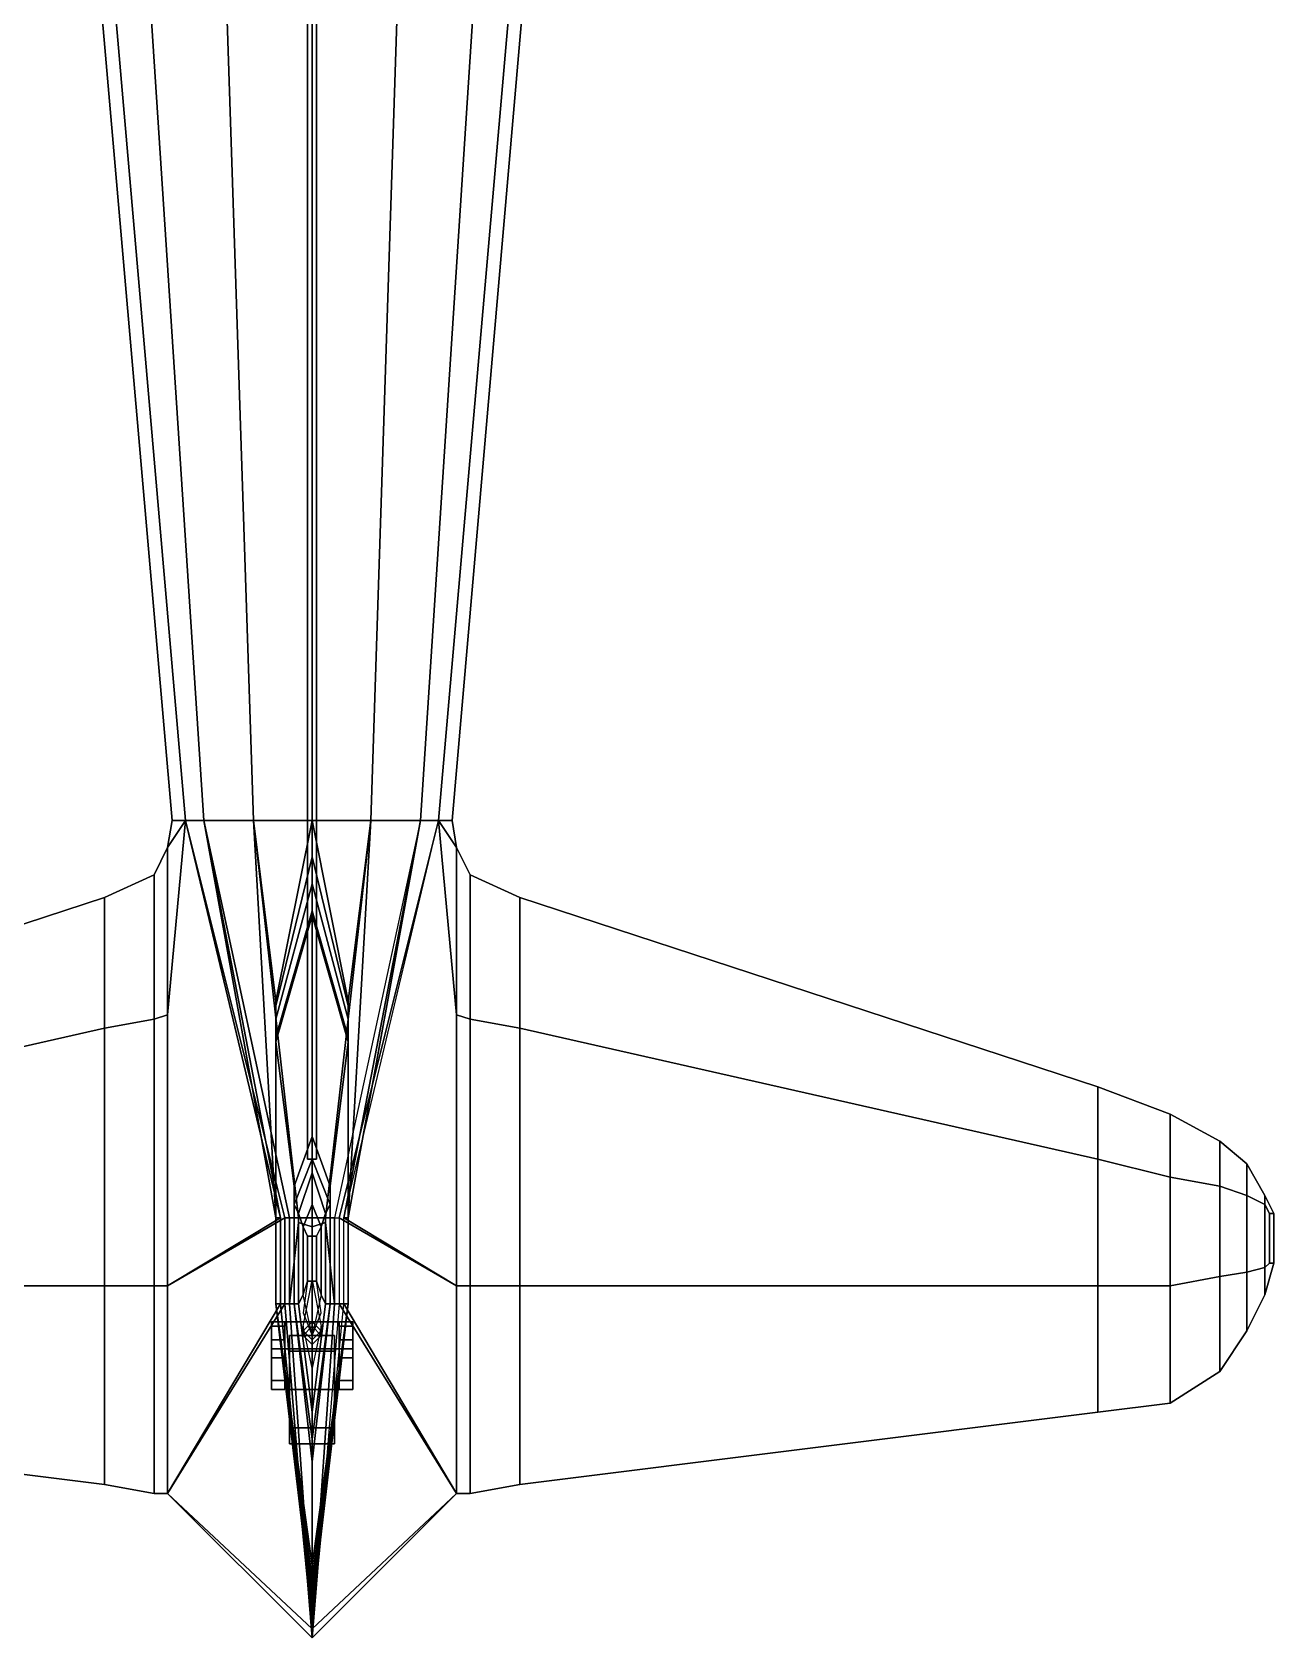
# Model space of a CAD drawing. Header units: millimetres. Extents: x -6.1 to 6.1, y -4.7 to 23.
# Drawn here: x -0.62 to 2.13, y -4.69 to -1.134 of the extents above; entities that cross this region are included whole.
import ezdxf

# ---------------------------------------------------------------- set-up
doc = ezdxf.new("R2010")
doc.units = ezdxf.units.MM
doc.layers.add('wing1', color=5, linetype='Continuous')
doc.layers.add('wing2', color=1, linetype='Continuous')

msp = doc.modelspace()

# ---------------------------------------------------------------- linework, layer by layer
for points in [[(0, 1.92, 1.72), (-0.01, 1.92, 1.71), (-0.01, -3.63, 1.73), (0, -3.63, 1.74)], [(-0.01, 1.92, 1.71), (0, 1.92, 1.7), (0, -3.63, 1.72), (-0.01, -3.63, 1.73)], [(0.01, 1.92, 1.71), (0, 1.92, 1.72), (0, -3.63, 1.74), (0.01, -3.63, 1.73)], [(0, 1.92, 1.7), (0.01, 1.92, 1.71), (0.01, -3.63, 1.73), (0, -3.63, 1.72)], [(-0.44, -1.04, 0.2866), (-0.47, -1.04, 0.08), (-0.31, -2.88, 0.11), (-0.28, -2.88, 0.2554)], [(-0.47, -1.04, 0.08), (-0.44, -1.04, -0.1266), (-0.28, -2.88, -0.0354), (-0.31, -2.88, 0.11)], [(-0.36, -1.04, 0.4618), (-0.44, -1.04, 0.2866), (-0.28, -2.88, 0.2554), (-0.24, -2.88, 0.3787)], [(-0.44, -1.04, -0.1266), (-0.36, -1.04, -0.3018), (-0.24, -2.88, -0.1587), (-0.28, -2.88, -0.0354)], [(-0.19, -1.04, 0.5789), (-0.36, -1.04, 0.4618), (-0.24, -2.88, 0.3787), (-0.13, -2.88, 0.4611)], [(-0.36, -1.04, -0.3018), (-0.19, -1.04, -0.4189), (-0.13, -2.88, -0.2411), (-0.24, -2.88, -0.1587)], [(0, -1.04, 0.62), (-0.19, -1.04, 0.5789), (-0.13, -2.88, 0.4611), (0, -2.88, 0.49)], [(-0.19, -1.04, -0.4189), (0, -1.04, -0.46), (0, -2.88, -0.27), (-0.13, -2.88, -0.2411)], [(0.19, -1.04, 0.5789), (0, -1.04, 0.62), (0, -2.88, 0.49), (0.13, -2.88, 0.4611)], [(0, -1.04, -0.46), (0.19, -1.04, -0.4189), (0.13, -2.88, -0.2411), (0, -2.88, -0.27)], [(0.36, -1.04, 0.4618), (0.19, -1.04, 0.5789), (0.13, -2.88, 0.4611), (0.24, -2.88, 0.3787)], [(0.19, -1.04, -0.4189), (0.36, -1.04, -0.3018), (0.24, -2.88, -0.1587), (0.13, -2.88, -0.2411)], [(0.44, -1.04, 0.2866), (0.36, -1.04, 0.4618), (0.24, -2.88, 0.3787), (0.28, -2.88, 0.2554)], [(0.36, -1.04, -0.3018), (0.44, -1.04, -0.1266), (0.28, -2.88, -0.0354), (0.24, -2.88, -0.1587)], [(0.47, -1.04, 0.08), (0.44, -1.04, 0.2866), (0.28, -2.88, 0.2554), (0.31, -2.88, 0.11)], [(0.44, -1.04, -0.1266), (0.47, -1.04, 0.08), (0.31, -2.88, 0.11), (0.28, -2.88, -0.0354)], [(-0.24, -2.88, 0.3787), (-0.28, -2.88, 0.2554), (-0.07, -3.76, 0.1), (-0.24, -2.88, 0.3787)], [(-0.13, -2.88, 0.4611), (-0.24, -2.88, 0.3787), (-0.08, -3.76, 0.39), (-0.13, -2.88, 0.4611)], [(-0.08, -3.76, 0.39), (-0.24, -2.88, 0.3787), (-0.07, -3.76, 0.1), (-0.08, -3.76, 0.39)], [(-0.13, -2.88, -0.2411), (-0.03, -3.76, -0.15), (-0.05, -3.76, -0.02), (-0.24, -2.88, -0.1587)], [(0, -2.88, 0.49), (-0.13, -2.88, 0.4611), (-0.08, -3.28, 0.49)], [(-0.08, -3.28, 0.49), (-0.13, -2.88, 0.4611), (-0.08, -3.76, 0.42)], [(-0.13, -2.88, 0.4611), (-0.08, -3.76, 0.39), (-0.08, -3.76, 0.42), (-0.13, -2.88, 0.4611)], [(0, -2.88, -0.27), (0, -3.76, -0.16), (-0.03, -3.76, -0.15), (-0.13, -2.88, -0.2411)], [(0, -2.96, 0.53), (0, -2.88, 0.49), (-0.08, -3.28, 0.49), (-0.08, -3.29, 0.53)], [(0.08, -3.29, 0.53), (0.08, -3.28, 0.49), (0, -2.88, 0.49), (0, -2.96, 0.53)], [(0.13, -2.88, -0.2411), (0.03, -3.76, -0.15), (0, -3.76, -0.16), (0, -2.88, -0.27)], [(0.08, -3.28, 0.49), (0.08, -3.28, 0.49), (0.13, -2.88, 0.4611), (0, -2.88, 0.49)], [(0.05, -3.76, -0.02), (0.03, -3.76, -0.15), (0.13, -2.88, -0.2411), (0.24, -2.88, -0.1587)], [(0.07, -3.76, 0.1), (0.24, -2.88, 0.3787), (0.08, -3.76, 0.39)], [(0.07, -3.76, 0.1), (0.28, -2.88, 0.2554), (0.24, -2.88, 0.3787)], [(0.08, -3.76, 0.42), (0.08, -3.76, 0.42), (0.13, -2.88, 0.4611), (0.08, -3.28, 0.49)], [(0.08, -3.76, 0.42), (0.08, -3.76, 0.39), (0.13, -2.88, 0.4611)], [(0.08, -3.76, 0.39), (0.24, -2.88, 0.3787), (0.13, -2.88, 0.4611)], [(0, -3.02, 0.6), (0, -2.96, 0.53), (-0.08, -3.29, 0.53), (-0.08, -3.32, 0.6)], [(0.08, -3.32, 0.6), (0.08, -3.29, 0.53), (0, -2.96, 0.53), (0, -3.02, 0.6)], [(0, -3.08, 0.7), (0, -3.02, 0.6), (-0.08, -3.32, 0.6), (-0.08, -3.36, 0.7)], [(0.08, -3.36, 0.7), (0.08, -3.32, 0.6), (0, -3.02, 0.6), (0, -3.08, 0.7)], [(0, -3.09, 0.72), (0, -3.08, 0.7), (-0.08, -3.36, 0.7), (-0.08, -3.37, 0.72)], [(0, -3.58, 1.67), (0, -3.09, 0.72), (-0.08, -3.37, 0.72), (-0.04, -3.69, 1.67)], [(0.08, -3.37, 0.72), (0.08, -3.36, 0.7), (0, -3.08, 0.7), (0, -3.09, 0.72)], [(0.04, -3.69, 1.67), (0.08, -3.37, 0.72), (0, -3.09, 0.72), (0, -3.58, 1.67)], [(-0.08, -3.28, 0.49), (-0.08, -3.95, 0.49), (-0.08, -3.95, 0.53), (-0.08, -3.29, 0.53)], [(-0.08, -3.76, 0.42), (-0.08, -3.95, 0.42), (-0.08, -3.95, 0.49), (-0.08, -3.28, 0.49)], [(-0.08, -3.29, 0.53), (-0.08, -3.95, 0.53), (-0.08, -3.95, 0.6), (-0.08, -3.32, 0.6)], [(0.08, -3.95, 0.49), (0.08, -3.95, 0.42), (0.08, -3.76, 0.42), (0.08, -3.28, 0.49)], [(0.08, -3.95, 0.53), (0.08, -3.95, 0.49), (0.08, -3.28, 0.49), (0.08, -3.29, 0.53)], [(0.08, -3.95, 0.6), (0.08, -3.95, 0.53), (0.08, -3.29, 0.53), (0.08, -3.32, 0.6)], [(-0.08, -3.32, 0.6), (-0.08, -3.95, 0.6), (-0.08, -3.95, 0.7), (-0.08, -3.36, 0.7)], [(0.08, -3.95, 0.7), (0.08, -3.95, 0.6), (0.08, -3.32, 0.6), (0.08, -3.36, 0.7)], [(-0.08, -3.36, 0.7), (-0.08, -3.95, 0.7), (-0.08, -3.95, 0.72), (-0.08, -3.37, 0.72)], [(-0.08, -3.37, 0.72), (-0.08, -3.95, 0.72), (-0.04, -3.95, 1.67), (-0.04, -3.69, 1.67)], [(0.04, -3.95, 1.67), (0.08, -3.95, 0.72), (0.08, -3.37, 0.72), (0.04, -3.69, 1.67)], [(0.08, -3.95, 0.72), (0.08, -3.95, 0.7), (0.08, -3.36, 0.7), (0.08, -3.37, 0.72)], [(0, -3.63, 1.76), (0, -3.58, 1.67), (-0.04, -3.69, 1.67), (-0.04, -3.73, 1.76)], [(0.04, -3.73, 1.76), (0.04, -3.69, 1.67), (0, -3.58, 1.67), (0, -3.63, 1.76)], [(0, -3.66, 1.81), (0, -3.63, 1.76), (-0.04, -3.73, 1.76), (-0.03, -3.75, 1.81)], [(0, -3.73, 1.86), (0, -3.66, 1.81), (-0.03, -3.75, 1.81), (-0.02, -3.78, 1.86)], [(0.03, -3.75, 1.81), (0.04, -3.73, 1.76), (0, -3.63, 1.76), (0, -3.66, 1.81)], [(0.02, -3.78, 1.86), (0.03, -3.75, 1.81), (0, -3.66, 1.81), (0, -3.73, 1.86)], [(-0.04, -3.69, 1.67), (-0.04, -3.95, 1.67), (-0.04, -3.95, 1.76), (-0.04, -3.73, 1.76)], [(0.04, -3.95, 1.76), (0.04, -3.95, 1.67), (0.04, -3.69, 1.67), (0.04, -3.73, 1.76)], [(-0.04, -3.73, 1.76), (-0.04, -3.95, 1.76), (-0.03, -3.95, 1.81), (-0.03, -3.75, 1.81)], [(0, -3.8, 1.88), (0, -3.73, 1.86), (-0.02, -3.78, 1.86), (-0.01, -3.8, 1.87)], [(0.01, -3.8, 1.87), (0.02, -3.78, 1.86), (0, -3.73, 1.86), (0, -3.8, 1.88)], [(0.03, -3.95, 1.81), (0.04, -3.95, 1.76), (0.04, -3.73, 1.76), (0.03, -3.75, 1.81)], [(-0.08, -3.76, 0.39), (-0.08, -3.95, 0.39), (-0.08, -3.95, 0.42), (-0.08, -3.76, 0.42)], [(-0.07, -3.76, 0.1), (-0.07, -3.95, 0.1), (-0.08, -3.95, 0.39), (-0.08, -3.76, 0.39)], [(-0.05, -3.76, -0.02), (-0.05, -3.95, -0.02), (-0.06, -3.95, 0.01), (-0.06, -3.76, 0.01)], [(-0.03, -3.76, -0.15), (-0.03, -3.77, -0.15), (-0.05, -3.95, -0.02), (-0.05, -3.76, -0.02)], [(-0.03, -3.75, 1.81), (-0.03, -3.95, 1.81), (-0.02, -3.93, 1.86), (-0.02, -3.78, 1.86)], [(0, -3.76, -0.16), (0, -3.78, -0.16), (-0.03, -3.77, -0.15), (-0.03, -3.76, -0.15)], [(0.03, -3.76, -0.15), (0.03, -3.77, -0.15), (0, -3.78, -0.16), (0, -3.76, -0.16)], [(0.02, -3.93, 1.86), (0.03, -3.95, 1.81), (0.03, -3.75, 1.81), (0.02, -3.78, 1.86)], [(0.05, -3.95, -0.02), (0.03, -3.77, -0.15), (0.03, -3.76, -0.15), (0.05, -3.76, -0.02)], [(0.06, -3.95, 0.01), (0.05, -3.95, -0.02), (0.05, -3.76, -0.02), (0.06, -3.76, 0.01)], [(0.08, -3.95, 0.39), (0.07, -3.95, 0.1), (0.07, -3.76, 0.1), (0.08, -3.76, 0.39)], [(0.08, -3.95, 0.42), (0.08, -3.95, 0.39), (0.08, -3.76, 0.39), (0.08, -3.76, 0.42)], [(-0.05, -3.95, -0.02), (-0.03, -3.77, -0.15), (0, -3.78, -0.16), (0, -4.66, -0.02)], [(-0.02, -3.78, 1.86), (-0.02, -3.93, 1.86), (-0.01, -3.9, 1.87), (-0.01, -3.8, 1.87)], [(-0.01, -3.8, 1.87), (-0.01, -3.9, 1.87), (0, -3.9, 1.88), (0, -3.8, 1.88)], [(0, -4.66, -0.02), (0, -3.78, -0.16), (0.03, -3.77, -0.15), (0.05, -3.95, -0.02)], [(0, -3.8, 1.88), (0, -3.9, 1.88), (0.01, -3.9, 1.87), (0.01, -3.8, 1.87)], [(0.01, -3.9, 1.87), (0.02, -3.93, 1.86), (0.02, -3.78, 1.86), (0.01, -3.8, 1.87)], [(0, -3.99, -0.2), (-0.02, -4.01, -0.2), (-0.02, -4, -0.08), (0, -3.8977, -0.1413)], [(-0.01, -3.9, 1.87), (-0.02, -3.97, 1.86), (0, -4.02, 1.86), (0, -3.9, 1.88)], [(0.02, -4.01, -0.2), (0, -3.99, -0.2), (0, -3.8977, -0.1413), (0.02, -4, -0.08)], [(0, -3.9, 1.88), (0, -4.02, 1.86), (0.02, -3.97, 1.86), (0.01, -3.9, 1.87)], [(-0.02, -3.93, 1.86), (-0.03, -3.95, 1.81), (0, -4.19, 1.81), (0, -4.02, 1.86)], [(0, -4.02, 1.86), (0, -4.19, 1.81), (0.03, -3.95, 1.81), (0.02, -3.93, 1.86)], [(-0.08, -3.95, 0.53), (-0.08, -3.95, 0.49), (0, -4.61, 0.49), (0, -4.6, 0.53)], [(-0.08, -3.95, 0.6), (-0.08, -3.95, 0.53), (0, -4.6, 0.53), (0, -4.58, 0.6)], [(-0.08, -3.95, 0.7), (-0.08, -3.95, 0.6), (0, -4.58, 0.6), (0, -4.56, 0.7)], [(-0.08, -3.95, 0.72), (-0.08, -3.95, 0.7), (0, -4.56, 0.7), (0, -4.53, 0.72)], [(-0.04, -3.95, 1.67), (-0.08, -3.95, 0.72), (0, -4.53, 0.72), (0, -4.3, 1.67)], [(-0.08, -3.95, 0.49), (-0.08, -3.95, 0.42), (0, -4.63, 0.42), (0, -4.61, 0.49)], [(-0.08, -3.95, 0.42), (-0.08, -3.95, 0.39), (0, -4.61, 0.39), (0, -4.63, 0.42)], [(-0.08, -3.95, 0.39), (-0.07, -3.95, 0.1), (0, -4.67, 0.1), (0, -4.61, 0.39)], [(-0.06, -3.95, 0.01), (-0.05, -3.95, -0.02), (0, -4.66, -0.02), (0, -4.69, 0.01)], [(-0.04, -3.95, 1.76), (-0.04, -3.95, 1.67), (0, -4.3, 1.67), (0, -4.25, 1.76)], [(-0.03, -3.95, 1.81), (-0.04, -3.95, 1.76), (0, -4.25, 1.76), (0, -4.19, 1.81)], [(0, -4.61, 0.39), (0, -4.67, 0.1), (0.07, -3.95, 0.1), (0.08, -3.95, 0.39)], [(0, -4.69, 0.01), (0, -4.66, -0.02), (0.05, -3.95, -0.02), (0.06, -3.95, 0.01)], [(0, -4.3, 1.67), (0, -4.53, 0.72), (0.08, -3.95, 0.72), (0.04, -3.95, 1.67)], [(0, -4.63, 0.42), (0, -4.61, 0.39), (0.08, -3.95, 0.39), (0.08, -3.95, 0.42)], [(0, -4.61, 0.49), (0, -4.63, 0.42), (0.08, -3.95, 0.42), (0.08, -3.95, 0.49)], [(0, -4.53, 0.72), (0, -4.56, 0.7), (0.08, -3.95, 0.7), (0.08, -3.95, 0.72)], [(0, -4.56, 0.7), (0, -4.58, 0.6), (0.08, -3.95, 0.6), (0.08, -3.95, 0.7)], [(0, -4.58, 0.6), (0, -4.6, 0.53), (0.08, -3.95, 0.53), (0.08, -3.95, 0.6)], [(0, -4.6, 0.53), (0, -4.61, 0.49), (0.08, -3.95, 0.49), (0.08, -3.95, 0.53)], [(0, -4.19, 1.81), (0, -4.25, 1.76), (0.04, -3.95, 1.76), (0.03, -3.95, 1.81)], [(0, -4.25, 1.76), (0, -4.3, 1.67), (0.04, -3.95, 1.67), (0.04, -3.95, 1.76)], [(-0.09, -4.05, -0.27), (0.09, -4.05, -0.27), (0.09, -3.99, -0.27), (-0.09, -3.99, -0.27)], [(-0.06, -3.99, -0.31), (-0.06, -4, -0.36), (-0.09, -4, -0.36), (-0.09, -3.99, -0.31)], [(-0.06, -3.99, -0.27), (-0.06, -3.99, -0.31), (-0.09, -3.99, -0.31), (-0.09, -3.99, -0.27)], [(-0.09, -3.99, -0.31), (-0.09, -4, -0.36), (-0.09, -4.05, -0.27), (-0.09, -3.99, -0.27)], [(-0.09, -4.05, -0.27), (-0.09, -4, -0.36), (-0.06, -4, -0.36), (-0.06, -4.05, -0.27)], [(-0.06, -4.05, -0.27), (-0.06, -4, -0.36), (-0.09, -4, -0.36), (-0.09, -4.05, -0.27)], [(-0.09, -4, -0.36), (-0.09, -4.03, -0.42), (-0.09, -4.07, -0.38), (-0.09, -4.05, -0.27)], [(-0.06, -4, -0.36), (-0.06, -4.03, -0.42), (-0.09, -4.03, -0.42), (-0.09, -4, -0.36)], [(0.06, -3.99, -0.3), (0.06, -4.05, -0.3), (-0.06, -4.05, -0.3), (-0.06, -3.99, -0.3)], [(-0.06, -3.99, -0.27), (0.06, -3.99, -0.27), (0.06, -3.99, -0.3), (-0.06, -3.99, -0.3)], [(-0.06, -4.05, -0.27), (-0.06, -4, -0.36), (-0.06, -3.99, -0.31), (-0.06, -3.99, -0.27)], [(-0.06, -4.07, -0.38), (-0.06, -4.03, -0.42), (-0.06, -4, -0.36), (-0.06, -4.05, -0.27)], [(0, -4, -0.27), (-0.02, -4.02, -0.27), (-0.02, -4.01, -0.2), (0, -3.99, -0.2)], [(-0.02, -4.01, -0.2), (0, -4.03, -0.2), (0, -4.0928, -0.1102), (-0.02, -4, -0.08)], [(-0.02, -4.02, -0.27), (0, -4.04, -0.27), (0, -4.03, -0.2), (-0.02, -4.01, -0.2)], [(0.02, -4.02, -0.27), (0, -4, -0.27), (0, -3.99, -0.2), (0.02, -4.01, -0.2)], [(0, -4.03, -0.2), (0.02, -4.01, -0.2), (0.02, -4, -0.08), (0, -4.0928, -0.1102)], [(0, -4.04, -0.27), (0.02, -4.02, -0.27), (0.02, -4.01, -0.2), (0, -4.03, -0.2)], [(0.06, -3.99, -0.31), (0.06, -4, -0.36), (0.06, -4.05, -0.27), (0.06, -3.99, -0.27)], [(0.09, -3.99, -0.27), (0.09, -3.99, -0.31), (0.06, -3.99, -0.31), (0.06, -3.99, -0.27)], [(0.09, -3.99, -0.31), (0.09, -4, -0.36), (0.06, -4, -0.36), (0.06, -3.99, -0.31)], [(0.06, -4, -0.36), (0.06, -4.03, -0.42), (0.06, -4.07, -0.38), (0.06, -4.05, -0.27)], [(0.09, -4, -0.36), (0.09, -4.03, -0.42), (0.06, -4.03, -0.42), (0.06, -4, -0.36)], [(0.09, -4.05, -0.27), (0.09, -4, -0.36), (0.06, -4, -0.36), (0.06, -4.05, -0.27)], [(0.06, -4.05, -0.27), (0.06, -4, -0.36), (0.09, -4, -0.36), (0.09, -4.05, -0.27)], [(0.09, -4.05, -0.27), (0.09, -4, -0.36), (0.09, -3.99, -0.31), (0.09, -3.99, -0.27)], [(0.09, -4.07, -0.38), (0.09, -4.03, -0.42), (0.09, -4, -0.36), (0.09, -4.05, -0.27)], [(-0.06, -4.03, -0.42), (-0.06, -4.12, -0.47), (-0.09, -4.12, -0.47), (-0.09, -4.03, -0.42)], [(-0.09, -4.03, -0.42), (-0.09, -4.12, -0.47), (-0.09, -4.14, -0.44), (-0.09, -4.07, -0.38)], [(-0.09, -4.05, -0.27), (-0.09, -4.07, -0.38), (-0.06, -4.07, -0.38), (-0.06, -4.05, -0.27)], [(-0.06, -4.14, -0.44), (-0.06, -4.12, -0.47), (-0.06, -4.03, -0.42), (-0.06, -4.07, -0.38)], [(-0.06, -4.05, -0.3), (0.06, -4.05, -0.3), (0.06, -4.05, -0.27), (-0.06, -4.05, -0.27)], [(0.05, -4.0551, -0.3751), (0.05, -4.02, -0.46), (-0.05, -4.02, -0.46), (-0.05, -4.0551, -0.3751)], [(0.05, -4.02, -0.46), (0.05, -4.0551, -0.5449), (-0.05, -4.0551, -0.5449), (-0.05, -4.02, -0.46)], [(-0.05, -4.14, -0.34), (-0.05, -4.0551, -0.3751), (-0.05, -4.02, -0.46), (-0.05, -4.2249, -0.3751)], [(-0.05, -4.2249, -0.3751), (-0.05, -4.02, -0.46), (-0.05, -4.0551, -0.5449), (-0.05, -4.26, -0.46)], [(0.05, -4.2249, -0.5449), (0.05, -4.02, -0.46), (0.05, -4.0551, -0.3751), (0.05, -4.26, -0.46)], [(0.05, -4.14, -0.58), (0.05, -4.0551, -0.5449), (0.05, -4.02, -0.46), (0.05, -4.2249, -0.5449)], [(0.06, -4.03, -0.42), (0.06, -4.12, -0.47), (0.06, -4.14, -0.44), (0.06, -4.07, -0.38)], [(0.09, -4.03, -0.42), (0.09, -4.12, -0.47), (0.06, -4.12, -0.47), (0.06, -4.03, -0.42)], [(0.06, -4.05, -0.27), (0.06, -4.07, -0.38), (0.09, -4.07, -0.38), (0.09, -4.05, -0.27)], [(0.09, -4.14, -0.44), (0.09, -4.12, -0.47), (0.09, -4.03, -0.42), (0.09, -4.07, -0.38)], [(-0.09, -4.07, -0.38), (-0.09, -4.14, -0.44), (-0.06, -4.14, -0.44), (-0.06, -4.07, -0.38)], [(0.05, -4.14, -0.34), (0.05, -4.0551, -0.3751), (-0.05, -4.0551, -0.3751), (-0.05, -4.14, -0.34)], [(0.05, -4.0551, -0.5449), (0.05, -4.14, -0.58), (-0.05, -4.14, -0.58), (-0.05, -4.0551, -0.5449)], [(-0.05, -4.26, -0.46), (-0.05, -4.0551, -0.5449), (-0.05, -4.14, -0.58), (-0.05, -4.2249, -0.5449)], [(0.05, -4.26, -0.46), (0.05, -4.0551, -0.3751), (0.05, -4.14, -0.34), (0.05, -4.2249, -0.3751)], [(0.06, -4.07, -0.38), (0.06, -4.14, -0.44), (0.09, -4.14, -0.44), (0.09, -4.07, -0.38)], [(-0.09, -4.14, -0.44), (-0.09, -4.12, -0.47), (-0.06, -4.12, -0.47), (-0.06, -4.14, -0.44)], [(0.06, -4.14, -0.44), (0.06, -4.12, -0.47), (0.09, -4.12, -0.47), (0.09, -4.14, -0.44)], [(0.05, -4.2249, -0.3751), (0.05, -4.14, -0.34), (-0.05, -4.14, -0.34), (-0.05, -4.2249, -0.3751)], [(0.05, -4.14, -0.58), (0.05, -4.2249, -0.5449), (-0.05, -4.2249, -0.5449), (-0.05, -4.14, -0.58)], [(0.05, -4.26, -0.46), (0.05, -4.2249, -0.3751), (-0.05, -4.2249, -0.3751), (-0.05, -4.26, -0.46)], [(0.05, -4.2249, -0.5449), (0.05, -4.26, -0.46), (-0.05, -4.26, -0.46), (-0.05, -4.2249, -0.5449)]]:
    msp.add_3dface(points)
at = {"layer": 'wing1'}
for points in [[(-0.32, -3.31, 0.13), (-0.28, -2.88, 0.2554), (-0.31, -2.88, 0.11), (-0.32, -2.94, 0.06)], [(-0.32, -3.91, 0.13), (-0.07, -3.76, 0.1), (-0.28, -2.88, 0.2554), (-0.32, -3.31, 0.13)], [(-0.32, -2.94, 0.06), (-0.31, -2.88, 0.11), (-0.28, -2.88, -0.0354)], [(-0.32, -2.94, 0.06), (-0.28, -2.88, -0.0354), (-0.32, -3.31)], [(-0.28, -2.88, -0.0354), (-0.06, -3.76, 0.01), (-0.32, -3.91), (-0.32, -3.31)], [(-0.28, -2.88, -0.0354), (-0.24, -2.88, -0.1587), (-0.05, -3.76, -0.02), (-0.06, -3.76, 0.01)], [(-0.35, -3.32, 0.13), (-0.32, -3.31, 0.13), (-0.32, -2.94, 0.06), (-0.35, -3, 0.06)], [(-0.35, -3, 0.06), (-0.32, -2.94, 0.06), (-0.32, -3.31), (-0.35, -3.32)], [(-0.46, -3.34, 0.13), (-0.35, -3.32, 0.13), (-0.35, -3, 0.06), (-0.46, -3.05, 0.06)], [(-0.46, -3.05, 0.06), (-0.35, -3, 0.06), (-0.35, -3.32), (-0.46, -3.34)], [(-1.74, -3.63, 0.08), (-0.46, -3.34, 0.13), (-0.46, -3.05, 0.06), (-1.74, -3.47, 0.05)], [(-1.74, -3.47, 0.05), (-0.46, -3.05, 0.06), (-0.46, -3.34), (-1.74, -3.63, 0.02)], [(-1.74, -3.91, 0.08), (-0.46, -3.91, 0.13), (-0.46, -3.34, 0.13), (-1.74, -3.63, 0.08)], [(-0.46, -3.34), (-0.46, -3.91), (-1.74, -3.91, 0.02), (-1.74, -3.63, 0.02)], [(-0.46, -3.91, 0.13), (-0.35, -3.91, 0.13), (-0.35, -3.32, 0.13), (-0.46, -3.34, 0.13)], [(-0.35, -3.32), (-0.35, -3.91), (-0.46, -3.91), (-0.46, -3.34)], [(-0.35, -3.91, 0.13), (-0.32, -3.91, 0.13), (-0.32, -3.31, 0.13), (-0.35, -3.32, 0.13)], [(-0.32, -3.31), (-0.32, -3.91), (-0.35, -3.91), (-0.35, -3.32)], [(-0.32, -4.37, 0.06), (-0.07, -3.95, 0.1), (-0.07, -3.76, 0.1), (-0.32, -3.91, 0.13)], [(-0.32, -3.91), (-0.06, -3.76, 0.01), (-0.06, -3.95, 0.01), (-0.32, -4.37, 0.06)], [(-1.74, -4.19, 0.05), (-0.46, -4.35, 0.06), (-0.46, -3.91, 0.13), (-1.74, -3.91, 0.08)], [(-1.74, -3.91, 0.02), (-0.46, -3.91), (-0.46, -4.35, 0.06), (-1.74, -4.19, 0.05)], [(-0.46, -4.35, 0.06), (-0.35, -4.37, 0.06), (-0.35, -3.91, 0.13), (-0.46, -3.91, 0.13)], [(-0.46, -3.91), (-0.35, -3.91), (-0.35, -4.37, 0.06), (-0.46, -4.35, 0.06)], [(-0.35, -4.37, 0.06), (-0.32, -4.37, 0.06), (-0.32, -3.91, 0.13), (-0.35, -3.91, 0.13)], [(-0.35, -3.91), (-0.32, -3.91), (-0.32, -4.37, 0.06), (-0.35, -4.37, 0.06)], [(-0.32, -4.37, 0.06), (0, -4.67, 0.1), (-0.07, -3.95, 0.1), (-0.32, -4.37, 0.06)], [(-0.32, -4.37, 0.06), (-0.06, -3.95, 0.01), (0, -4.69, 0.01)], [(-0.32, -4.37, 0.06), (0, -4.69, 0.01), (0, -4.67, 0.1), (-0.32, -4.37, 0.06)]]:
    msp.add_3dface(points, dxfattribs=at)
at = {"layer": 'wing2'}
for points in [[(0.28, -2.88, -0.0354), (0.24, -2.88, -0.1587), (0.05, -3.76, -0.02), (0.06, -3.76, 0.01)], [(0.28, -2.88, -0.0354), (0.06, -3.76, 0.01), (0.32, -3.91), (0.32, -3.31)], [(0.32, -3.91, 0.13), (0.07, -3.76, 0.1), (0.28, -2.88, 0.2554), (0.32, -3.31, 0.13)], [(0.32, -2.94, 0.06), (0.28, -2.88, -0.0354), (0.32, -3.31)], [(0.32, -3.31, 0.13), (0.28, -2.88, 0.2554), (0.31, -2.88, 0.11), (0.32, -2.94, 0.06)], [(0.32, -2.94, 0.06), (0.31, -2.88, 0.11), (0.28, -2.88, -0.0354)], [(0.35, -3, 0.06), (0.32, -2.94, 0.06), (0.32, -3.31), (0.35, -3.32)], [(0.35, -3.32, 0.13), (0.32, -3.31, 0.13), (0.32, -2.94, 0.06), (0.35, -3, 0.06)], [(0.46, -3.05, 0.06), (0.35, -3, 0.06), (0.35, -3.32), (0.46, -3.34)], [(0.46, -3.34, 0.13), (0.35, -3.32, 0.13), (0.35, -3, 0.06), (0.46, -3.05, 0.06)], [(1.74, -3.47, 0.05), (0.46, -3.05, 0.06), (0.46, -3.34), (1.74, -3.63, 0.02)], [(1.74, -3.63, 0.08), (0.46, -3.34, 0.13), (0.46, -3.05, 0.06), (1.74, -3.47, 0.05)], [(0.35, -3.91, 0.13), (0.32, -3.91, 0.13), (0.32, -3.31, 0.13), (0.35, -3.32, 0.13)], [(0.32, -3.31), (0.32, -3.91), (0.35, -3.91), (0.35, -3.32)], [(0.46, -3.91, 0.13), (0.35, -3.91, 0.13), (0.35, -3.32, 0.13), (0.46, -3.34, 0.13)], [(0.35, -3.32), (0.35, -3.91), (0.46, -3.91), (0.46, -3.34)], [(0.46, -3.34), (0.46, -3.91), (1.74, -3.91, 0.02), (1.74, -3.63, 0.02)], [(1.74, -3.91, 0.08), (0.46, -3.91, 0.13), (0.46, -3.34, 0.13), (1.74, -3.63, 0.08)], [(1.9, -3.53, 0.05), (1.74, -3.47, 0.05), (1.74, -3.63, 0.02), (1.9, -3.67, 0.02)], [(1.9, -3.67, 0.08), (1.74, -3.63, 0.08), (1.74, -3.47, 0.05), (1.9, -3.53, 0.05)], [(2.01, -3.59, 0.05), (1.9, -3.53, 0.05), (1.9, -3.67, 0.02), (2.01, -3.69, 0.03)], [(2.01, -3.69, 0.07), (1.9, -3.67, 0.08), (1.9, -3.53, 0.05), (2.01, -3.59, 0.05)], [(2.07, -3.64, 0.05), (2.01, -3.59, 0.05), (2.01, -3.69, 0.03), (2.07, -3.71, 0.03)], [(2.07, -3.71, 0.07), (2.01, -3.69, 0.07), (2.01, -3.59, 0.05), (2.07, -3.64, 0.05)], [(1.74, -3.63, 0.02), (1.74, -3.91, 0.02), (1.9, -3.91, 0.02), (1.9, -3.67, 0.02)], [(1.9, -3.91, 0.08), (1.74, -3.91, 0.08), (1.74, -3.63, 0.08), (1.9, -3.67, 0.08)], [(2.11, -3.71, 0.05), (2.07, -3.64, 0.05), (2.07, -3.71, 0.03), (2.11, -3.73, 0.04)], [(2.11, -3.73, 0.06), (2.07, -3.71, 0.07), (2.07, -3.64, 0.05), (2.11, -3.71, 0.05)], [(1.9, -3.67, 0.02), (1.9, -3.91, 0.02), (2.01, -3.89, 0.03), (2.01, -3.69, 0.03)], [(2.01, -3.89, 0.07), (1.9, -3.91, 0.08), (1.9, -3.67, 0.08), (2.01, -3.69, 0.07)], [(2.01, -3.69, 0.03), (2.01, -3.89, 0.03), (2.07, -3.88, 0.03), (2.07, -3.71, 0.03)], [(2.07, -3.88, 0.07), (2.01, -3.89, 0.07), (2.01, -3.69, 0.07), (2.07, -3.71, 0.07)], [(2.07, -3.71, 0.03), (2.07, -3.88, 0.03), (2.11, -3.87, 0.04), (2.11, -3.73, 0.04)], [(2.11, -3.87, 0.06), (2.07, -3.88, 0.07), (2.07, -3.71, 0.07), (2.11, -3.73, 0.06)], [(2.13, -3.75, 0.05), (2.11, -3.71, 0.05), (2.11, -3.73, 0.04), (2.12, -3.75, 0.04)], [(2.12, -3.75, 0.06), (2.11, -3.73, 0.06), (2.11, -3.71, 0.05), (2.13, -3.75, 0.05)], [(2.11, -3.73, 0.04), (2.11, -3.87, 0.04), (2.12, -3.86, 0.04), (2.12, -3.75, 0.04)], [(2.12, -3.86, 0.06), (2.11, -3.87, 0.06), (2.11, -3.73, 0.06), (2.12, -3.75, 0.06)], [(0.32, -3.91), (0.06, -3.76, 0.01), (0.06, -3.95, 0.01), (0.32, -4.37, 0.06)], [(0.32, -4.37, 0.06), (0.07, -3.95, 0.1), (0.07, -3.76, 0.1), (0.32, -3.91, 0.13)], [(2.12, -3.75, 0.04), (2.12, -3.86, 0.04), (2.13, -3.86, 0.05), (2.13, -3.75, 0.05)], [(2.13, -3.75, 0.05), (2.13, -3.86, 0.05), (2.12, -3.86, 0.06), (2.12, -3.75, 0.06)], [(2.11, -3.87, 0.04), (2.07, -3.88, 0.03), (2.07, -4.01, 0.05), (2.11, -3.93, 0.05)], [(2.11, -3.93, 0.05), (2.07, -4.01, 0.05), (2.07, -3.88, 0.07), (2.11, -3.87, 0.06)], [(2.12, -3.86, 0.04), (2.11, -3.87, 0.04), (2.11, -3.93, 0.05), (2.13, -3.86, 0.05)], [(2.13, -3.86, 0.05), (2.11, -3.93, 0.05), (2.11, -3.87, 0.06), (2.12, -3.86, 0.06)], [(0.35, -3.91), (0.32, -3.91), (0.32, -4.37, 0.06), (0.35, -4.37, 0.06)], [(0.35, -4.37, 0.06), (0.32, -4.37, 0.06), (0.32, -3.91, 0.13), (0.35, -3.91, 0.13)], [(0.46, -3.91), (0.35, -3.91), (0.35, -4.37, 0.06), (0.46, -4.35, 0.06)], [(0.46, -4.35, 0.06), (0.35, -4.37, 0.06), (0.35, -3.91, 0.13), (0.46, -3.91, 0.13)], [(1.74, -3.91, 0.02), (0.46, -3.91), (0.46, -4.35, 0.06), (1.74, -4.19, 0.05)], [(1.74, -4.19, 0.05), (0.46, -4.35, 0.06), (0.46, -3.91, 0.13), (1.74, -3.91, 0.08)], [(1.9, -3.91, 0.02), (1.74, -3.91, 0.02), (1.74, -4.19, 0.05), (1.9, -4.17, 0.05)], [(1.9, -4.17, 0.05), (1.74, -4.19, 0.05), (1.74, -3.91, 0.08), (1.9, -3.91, 0.08)], [(2.01, -3.89, 0.03), (1.9, -3.91, 0.02), (1.9, -4.17, 0.05), (2.01, -4.1, 0.05)], [(2.01, -4.1, 0.05), (1.9, -4.17, 0.05), (1.9, -3.91, 0.08), (2.01, -3.89, 0.07)], [(2.07, -3.88, 0.03), (2.01, -3.89, 0.03), (2.01, -4.1, 0.05), (2.07, -4.01, 0.05)], [(2.07, -4.01, 0.05), (2.01, -4.1, 0.05), (2.01, -3.89, 0.07), (2.07, -3.88, 0.07)], [(0.32, -4.37, 0.06), (0.06, -3.95, 0.01), (0, -4.69, 0.01)], [(0.32, -4.37, 0.06), (0, -4.67, 0.1), (0.07, -3.95, 0.1), (0.32, -4.37, 0.06)], [(0.32, -4.37, 0.06), (0, -4.69, 0.01), (0, -4.67, 0.1), (0.32, -4.37, 0.06)]]:
    msp.add_3dface(points, dxfattribs=at)

doc.saveas('drawing.dxf')
